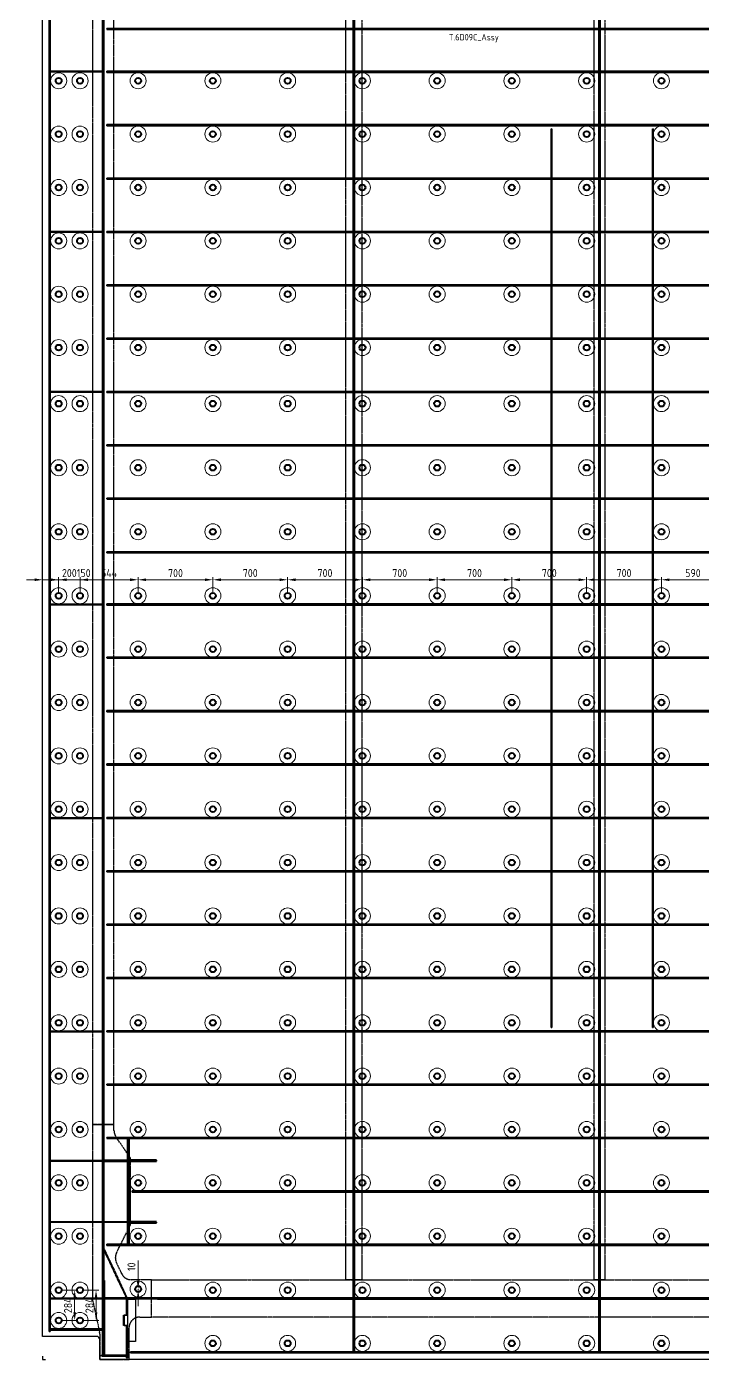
# Model space of a CAD drawing. Header units: millimetres. Extents: x -15442 to 12548, y -1071 to 35649.
# Drawn here: x -693 to 5634, y 10174 to 22660 of the extents above; entities that cross this region are included whole.
import ezdxf

# ---------------------------------------------------------------- set-up
doc = ezdxf.new("R2010")
doc.units = ezdxf.units.MM
for name, pattern in [('AM_ISO02W050', [7.5, 6, -1.5]), ('AM_ISO08W050', [18, 12, -1.5, 3, -1.5]), ('AM_ISO09W050', [22.5, 12, -1.5, 3, -1.5, 3, -1.5])]:
    doc.linetypes.add(name, pattern=pattern)
for name, color, linetype, lineweight in [('Mechanical-AM_0', 7, 'Continuous', 40), ('Mechanical-AM_11', 3, 'AM_ISO09W050', 25), ('Mechanical-AM_3', 6, 'AM_ISO02W050', 35), ('Mechanical-AM_7', 4, 'AM_ISO08W050', 25), ('Mechanical-AM_9', 253, 'Continuous', 0)]:
    doc.layers.add(name, color=color, linetype=linetype, lineweight=lineweight)
doc.styles.add('ACISOTS', font='isocp.shx', dxfattribs={"height": 1})
doc.styles.get("Standard").update_dxf_attribs({"font": 'ISOCP.SHX'})
doc.dimstyles.new('AM_ISO', dxfattribs={"dimtxt": 3, "dimasz": 3, "dimexe": 1, "dimexo": 1, "dimgap": 1, "dimtad": 1, "dimdec": 0, "dimdsep": 46, "dimtxsty": 'Standard', "dimcen": 0, "dimclrd": 256, "dimclre": 256, "dimclrt": 2, "dimadec": 0, "dimazin": 2, "dimtp": 0.1, "dimtm": 0.1, "dimtfac": 0.71, "dimtdec": 0, "dimtmove": 0, "dimatfit": 3, "dimfxl": 1, "dimtzin": 0, "dimlwd": -1, "dimlwe": -1, "dimarcsym": 1})

# ---------------------------------------------------------------- blocks, each defined once
blk = doc.blocks.new('cover in closed box DN90xSCH40')
for points in [[(30, 51), (5, 51), (5, 45), (30, 45)], [(36, -48), (36, 48), (30, 48), (30, -48)], [(30, -45), (5, -45), (5, -51), (30, -51)]]:
    blk.add_lwpolyline(points, close=True)
for points in [[(5, 51), (2, 51), (5, 48)], [(30, 48), (30, 51), (33, 48)], [(5, -51), (5, -48), (2, -51)], [(30, -48), (30, -51), (33, -48)]]:
    blk.add_solid(points)
blk = doc.blocks.new('*D2306')
at = {"layer": 'Defpoints', "color": 0, "transparency": 16777216}
for p in [(-393, 17478), (-543, 17328), (-393, 17328)]:
    blk.add_point(p, dxfattribs=at)
at = {"layer": 'Mechanical-AM_9', "transparency": 16777216}
for p, q in [((-543, 17353), (-543, 17503)), ((-393, 17353), (-393, 17503)), ((-618, 17478), (-693, 17478)), ((-543, 17478), (-393, 17478)), ((-318, 17478), (-73, 17478))]:
    blk.add_line(p, q, dxfattribs=at)
for points in [[(-618, 17491), (-618, 17466), (-543, 17478)], [(-318, 17491), (-318, 17466), (-393, 17478)]]:
    blk.add_solid(points, dxfattribs=at)
at = {"layer": 'Mechanical-AM_9', "color": 2, "transparency": 16777216, "insert": (-158, 17541), "char_height": 75, "attachment_point": 5}
blk.add_mtext('150', dxfattribs=at)
blk = doc.blocks.new('*D2305')
at = {"layer": 'Defpoints', "color": 0, "transparency": 16777216}
for p in [(-193, 17478), (-393, 17328), (-193, 17328)]:
    blk.add_point(p, dxfattribs=at)
at = {"layer": 'Mechanical-AM_9', "transparency": 16777216}
for p, q in [((-393, 17353), (-393, 17503)), ((-193, 17353), (-193, 17503)), ((-468, 17478), (-543, 17478)), ((-393, 17478), (-193, 17478)), ((-118, 17478), (-43, 17478))]:
    blk.add_line(p, q, dxfattribs=at)
for points in [[(-468, 17491), (-468, 17466), (-393, 17478)], [(-118, 17491), (-118, 17466), (-193, 17478)]]:
    blk.add_solid(points, dxfattribs=at)
at = {"layer": 'Mechanical-AM_9', "color": 2, "transparency": 16777216, "insert": (-293, 17541), "char_height": 75, "attachment_point": 5}
blk.add_mtext('200', dxfattribs=at)
blk = doc.blocks.new('*D2304')
at = {"layer": 'Defpoints', "color": 0, "transparency": 16777216}
for p in [(351, 17478), (-193, 17328), (351, 17328)]:
    blk.add_point(p, dxfattribs=at)
at = {"layer": 'Mechanical-AM_9', "transparency": 16777216}
for p, q in [((-193, 17353), (-193, 17503)), ((351, 17353), (351, 17503)), ((-118, 17478), (276, 17478))]:
    blk.add_line(p, q, dxfattribs=at)
for points in [[(-118, 17491), (-118, 17466), (-193, 17478)], [(276, 17491), (276, 17466), (351, 17478)]]:
    blk.add_solid(points, dxfattribs=at)
at = {"layer": 'Mechanical-AM_9', "color": 2, "transparency": 16777216, "insert": (79, 17541), "char_height": 75, "attachment_point": 5}
blk.add_mtext('544', dxfattribs=at)
blk = doc.blocks.new('*D2303')
at = {"layer": 'Defpoints', "color": 0, "transparency": 16777216}
for p in [(1051, 17478), (351, 17328), (1051, 17328)]:
    blk.add_point(p, dxfattribs=at)
at = {"layer": 'Mechanical-AM_9', "transparency": 16777216}
for p, q in [((351, 17353), (351, 17503)), ((1051, 17353), (1051, 17503)), ((426, 17478), (976, 17478))]:
    blk.add_line(p, q, dxfattribs=at)
for points in [[(426, 17491), (426, 17466), (351, 17478)], [(976, 17491), (976, 17466), (1051, 17478)]]:
    blk.add_solid(points, dxfattribs=at)
at = {"layer": 'Mechanical-AM_9', "color": 2, "transparency": 16777216, "insert": (701, 17541), "char_height": 75, "attachment_point": 5}
blk.add_mtext('700', dxfattribs=at)
blk = doc.blocks.new('*D2302')
at = {"layer": 'Defpoints', "color": 0, "transparency": 16777216}
for p in [(1751, 17478), (1051, 17328), (1751, 17328)]:
    blk.add_point(p, dxfattribs=at)
at = {"layer": 'Mechanical-AM_9', "transparency": 16777216}
for p, q in [((1051, 17353), (1051, 17503)), ((1751, 17353), (1751, 17503)), ((1126, 17478), (1676, 17478))]:
    blk.add_line(p, q, dxfattribs=at)
for points in [[(1126, 17491), (1126, 17466), (1051, 17478)], [(1676, 17491), (1676, 17466), (1751, 17478)]]:
    blk.add_solid(points, dxfattribs=at)
at = {"layer": 'Mechanical-AM_9', "color": 2, "transparency": 16777216, "insert": (1401, 17541), "char_height": 75, "attachment_point": 5}
blk.add_mtext('700', dxfattribs=at)
blk = doc.blocks.new('*D2301')
at = {"layer": 'Defpoints', "color": 0, "transparency": 16777216}
for p in [(2451, 17478), (1751, 17328), (2451, 17328)]:
    blk.add_point(p, dxfattribs=at)
at = {"layer": 'Mechanical-AM_9', "transparency": 16777216}
for p, q in [((1751, 17353), (1751, 17503)), ((2451, 17353), (2451, 17503)), ((1826, 17478), (2376, 17478))]:
    blk.add_line(p, q, dxfattribs=at)
for points in [[(1826, 17491), (1826, 17466), (1751, 17478)], [(2376, 17491), (2376, 17466), (2451, 17478)]]:
    blk.add_solid(points, dxfattribs=at)
at = {"layer": 'Mechanical-AM_9', "color": 2, "transparency": 16777216, "insert": (2101, 17541), "char_height": 75, "attachment_point": 5}
blk.add_mtext('700', dxfattribs=at)
blk = doc.blocks.new('*D2300')
at = {"layer": 'Defpoints', "color": 0, "transparency": 16777216}
for p in [(3151, 17478), (2451, 17328), (3151, 17328)]:
    blk.add_point(p, dxfattribs=at)
at = {"layer": 'Mechanical-AM_9', "transparency": 16777216}
for p, q in [((2451, 17353), (2451, 17503)), ((3151, 17353), (3151, 17503)), ((2526, 17478), (3076, 17478))]:
    blk.add_line(p, q, dxfattribs=at)
for points in [[(2526, 17491), (2526, 17466), (2451, 17478)], [(3076, 17491), (3076, 17466), (3151, 17478)]]:
    blk.add_solid(points, dxfattribs=at)
at = {"layer": 'Mechanical-AM_9', "color": 2, "transparency": 16777216, "insert": (2801, 17541), "char_height": 75, "attachment_point": 5}
blk.add_mtext('700', dxfattribs=at)
blk = doc.blocks.new('*D2299')
at = {"layer": 'Defpoints', "color": 0, "transparency": 16777216}
for p in [(3851, 17478), (3151, 17328), (3851, 17328)]:
    blk.add_point(p, dxfattribs=at)
at = {"layer": 'Mechanical-AM_9', "transparency": 16777216}
for p, q in [((3151, 17353), (3151, 17503)), ((3851, 17353), (3851, 17503)), ((3226, 17478), (3776, 17478))]:
    blk.add_line(p, q, dxfattribs=at)
for points in [[(3226, 17491), (3226, 17466), (3151, 17478)], [(3776, 17491), (3776, 17466), (3851, 17478)]]:
    blk.add_solid(points, dxfattribs=at)
at = {"layer": 'Mechanical-AM_9', "color": 2, "transparency": 16777216, "insert": (3501, 17541), "char_height": 75, "attachment_point": 5}
blk.add_mtext('700', dxfattribs=at)
blk = doc.blocks.new('*D2298')
at = {"layer": 'Defpoints', "color": 0, "transparency": 16777216}
for p in [(4551, 17478), (3851, 17328), (4551, 17328)]:
    blk.add_point(p, dxfattribs=at)
at = {"layer": 'Mechanical-AM_9', "transparency": 16777216}
for p, q in [((3851, 17353), (3851, 17503)), ((4551, 17353), (4551, 17503)), ((3926, 17478), (4476, 17478))]:
    blk.add_line(p, q, dxfattribs=at)
for points in [[(3926, 17491), (3926, 17466), (3851, 17478)], [(4476, 17491), (4476, 17466), (4551, 17478)]]:
    blk.add_solid(points, dxfattribs=at)
at = {"layer": 'Mechanical-AM_9', "color": 2, "transparency": 16777216, "insert": (4201, 17541), "char_height": 75, "attachment_point": 5}
blk.add_mtext('700', dxfattribs=at)
blk = doc.blocks.new('*D2297')
at = {"layer": 'Defpoints', "color": 0, "transparency": 16777216}
for p in [(5251, 17478), (4551, 17328), (5251, 17328)]:
    blk.add_point(p, dxfattribs=at)
at = {"layer": 'Mechanical-AM_9', "transparency": 16777216}
for p, q in [((4551, 17353), (4551, 17503)), ((5251, 17353), (5251, 17503)), ((4626, 17478), (5176, 17478))]:
    blk.add_line(p, q, dxfattribs=at)
for points in [[(4626, 17491), (4626, 17466), (4551, 17478)], [(5176, 17491), (5176, 17466), (5251, 17478)]]:
    blk.add_solid(points, dxfattribs=at)
at = {"layer": 'Mechanical-AM_9', "color": 2, "transparency": 16777216, "insert": (4901, 17541), "char_height": 75, "attachment_point": 5}
blk.add_mtext('700', dxfattribs=at)
blk = doc.blocks.new('*D2296')
at = {"layer": 'Defpoints', "color": 0, "transparency": 16777216}
for p in [(5841, 17478), (5251, 17328), (5841, 17328)]:
    blk.add_point(p, dxfattribs=at)
at = {"layer": 'Mechanical-AM_9', "transparency": 16777216}
for p, q in [((5251, 17353), (5251, 17503)), ((5841, 17353), (5841, 17503)), ((5326, 17478), (5766, 17478))]:
    blk.add_line(p, q, dxfattribs=at)
for points in [[(5326, 17491), (5326, 17466), (5251, 17478)], [(5766, 17491), (5766, 17466), (5841, 17478)]]:
    blk.add_solid(points, dxfattribs=at)
at = {"layer": 'Mechanical-AM_9', "color": 2, "transparency": 16777216, "insert": (5546, 17541), "char_height": 75, "attachment_point": 5}
blk.add_mtext('590', dxfattribs=at)
blk = doc.blocks.new('*D2251')
at = {"layer": 'Defpoints', "color": 0, "transparency": 16777216}
for p in [(-393, 10823), (-393, 10539), (-243, 10539)]:
    blk.add_point(p, dxfattribs=at)
at = {"layer": 'Mechanical-AM_9', "transparency": 16777216}
for p, q in [((-368, 10823), (-218, 10823)), ((-243, 10748), (-243, 10614)), ((-368, 10539), (-218, 10539))]:
    blk.add_line(p, q, dxfattribs=at)
for points in [[(-255, 10748), (-230, 10748), (-243, 10823)], [(-255, 10614), (-230, 10614), (-243, 10539)]]:
    blk.add_solid(points, dxfattribs=at)
at = {"layer": 'Mechanical-AM_9', "color": 2, "transparency": 16777216, "insert": (-305, 10681), "char_height": 75, "attachment_point": 5, "rotation": 90}
blk.add_mtext('284', dxfattribs=at)
blk = doc.blocks.new('*D2249')
at = {"layer": 'Defpoints', "color": 0, "transparency": 16777216}
for p in [(-193, 10823), (-193, 10539), (-43, 10539)]:
    blk.add_point(p, dxfattribs=at)
at = {"layer": 'Mechanical-AM_9', "transparency": 16777216}
for p, q in [((-168, 10823), (-18, 10823)), ((-43, 10748), (-43, 10614)), ((-168, 10539), (-18, 10539))]:
    blk.add_line(p, q, dxfattribs=at)
for points in [[(-55, 10748), (-30, 10748), (-43, 10823)], [(-55, 10614), (-30, 10614), (-43, 10539)]]:
    blk.add_solid(points, dxfattribs=at)
at = {"layer": 'Mechanical-AM_9', "color": 2, "transparency": 16777216, "insert": (-105, 10681), "char_height": 75, "attachment_point": 5, "rotation": 90}
blk.add_mtext('284', dxfattribs=at)
blk = doc.blocks.new('*D2310')
at = {"layer": 'Defpoints', "color": 0, "transparency": 16777216}
for p in [(351, 10833), (351, 10833), (351, 10823)]:
    blk.add_point(p, dxfattribs=at)
at = {"layer": 'Mechanical-AM_9', "transparency": 16777216}
for p, q in [((351, 10908), (351, 11101)), ((351, 10823), (351, 10833)), ((351, 10748), (351, 10673))]:
    blk.add_line(p, q, dxfattribs=at)
for points in [[(339, 10908), (364, 10908), (351, 10833)], [(339, 10748), (364, 10748), (351, 10823)]]:
    blk.add_solid(points, dxfattribs=at)
at = {"layer": 'Mechanical-AM_9', "color": 2, "transparency": 16777216, "insert": (289, 11042), "char_height": 75, "attachment_point": 5, "rotation": 90}
blk.add_mtext('10', dxfattribs=at)
blk = doc.blocks.new('PNL_01_2_L.H_2_2_2_2_2_2', base_point=(-542.7, 10174.2))
for centre in [(-392.7, 22153.3), (-192.7, 22153.3), (351.2, 22153.3), (1051.2, 22153.3), (1751.2, 22153.3), (2451.2, 22153.3), (3151.2, 22153.3), (3851.2, 22153.3), (4551.2, 22153.3), (5251.2, 22153.3), (-392.7, 21653.3), (-192.7, 21653.3), (351.2, 21653.3), (1051.2, 21653.3), (1751.2, 21653.3), (2451.2, 21653.3), (3151.2, 21653.3), (3851.2, 21653.3), (4551.2, 21653.3), (5251.2, 21653.3), (-392.7, 21153.3), (-192.7, 21153.3), (351.2, 21153.3), (1051.2, 21153.3), (1751.2, 21153.3), (2451.2, 21153.3), (3151.2, 21153.3), (3851.2, 21153.3), (4551.2, 21153.3), (5251.2, 21153.3), (-392.7, 20653.3), (-192.7, 20653.3), (351.2, 20653.3), (1051.2, 20653.3), (1751.2, 20653.3), (2451.2, 20653.3), (3151.2, 20653.3), (3851.2, 20653.3), (4551.2, 20653.3), (5251.2, 20653.3), (-392.7, 20153.3), (-192.7, 20153.3), (351.2, 20153.3), (1051.2, 20153.3), (1751.2, 20153.3), (2451.2, 20153.3), (3151.2, 20153.3), (3851.2, 20153.3), (4551.2, 20153.3), (5251.2, 20153.3), (-392.7, 19653.3), (-192.7, 19653.3), (351.2, 19653.3), (1051.2, 19653.3), (1751.2, 19653.3), (2451.2, 19653.3), (3151.2, 19653.3), (3851.2, 19653.3), (4551.2, 19653.3), (5251.2, 19653.3), (-392.7, 19128.3), (-192.7, 19128.3), (351.2, 19128.3), (1051.2, 19128.3), (1751.2, 19128.3), (2451.2, 19128.3), (3151.2, 19128.3), (3851.2, 19128.3), (4551.2, 19128.3), (5251.2, 19128.3), (-392.7, 18528.3), (-192.7, 18528.3), (351.2, 18528.3), (1051.2, 18528.3), (1751.2, 18528.3), (2451.2, 18528.3), (3151.2, 18528.3), (3851.2, 18528.3), (4551.2, 18528.3), (5251.2, 18528.3), (-392.7, 17928.3), (-192.7, 17928.3), (351.2, 17928.3), (1051.2, 17928.3), (1751.2, 17928.3), (2451.2, 17928.3), (3151.2, 17928.3), (3851.2, 17928.3), (4551.2, 17928.3), (5251.2, 17928.3), (-392.7, 17328.3), (-192.7, 17328.3), (351.2, 17328.3), (1051.2, 17328.3), (1751.2, 17328.3), (2451.2, 17328.3), (3151.2, 17328.3), (3851.2, 17328.3), (4551.2, 17328.3), (5251.2, 17328.3), (-392.7, 16828.3), (-192.7, 16828.3), (351.2, 16828.3), (1051.2, 16828.3), (1751.2, 16828.3), (2451.2, 16828.3), (3151.2, 16828.3), (3851.2, 16828.3), (4551.2, 16828.3), (5251.2, 16828.3), (-392.7, 16328.3), (-192.7, 16328.3), (351.2, 16328.3), (1051.2, 16328.3), (1751.2, 16328.3), (2451.2, 16328.3), (3151.2, 16328.3), (3851.2, 16328.3), (4551.2, 16328.3), (5251.2, 16328.3), (-392.7, 15828.3), (-192.7, 15828.3), (351.2, 15828.3), (1051.2, 15828.3), (1751.2, 15828.3), (2451.2, 15828.3), (3151.2, 15828.3), (3851.2, 15828.3), (4551.2, 15828.3), (5251.2, 15828.3), (-392.7, 15328.3), (-192.7, 15328.3), (351.2, 15328.3), (1051.2, 15328.3), (1751.2, 15328.3), (2451.2, 15328.3), (3151.2, 15328.3), (3851.2, 15328.3), (4551.2, 15328.3), (5251.2, 15328.3), (-392.7, 14828.3), (-192.7, 14828.3), (351.2, 14828.3), (1051.2, 14828.3), (1751.2, 14828.3), (2451.2, 14828.3), (3151.2, 14828.3), (3851.2, 14828.3), (4551.2, 14828.3), (5251.2, 14828.3), (-392.7, 14328.3), (-192.7, 14328.3), (351.2, 14328.3), (1051.2, 14328.3), (1751.2, 14328.3), (2451.2, 14328.3), (3151.2, 14328.3), (3851.2, 14328.3), (4551.2, 14328.3), (5251.2, 14328.3), (-392.7, 13828.3), (-192.7, 13828.3), (351.2, 13828.3), (1051.2, 13828.3), (1751.2, 13828.3), (2451.2, 13828.3), (3151.2, 13828.3), (3851.2, 13828.3), (4551.2, 13828.3), (5251.2, 13828.3), (-392.7, 13328.3), (-192.7, 13328.3), (351.2, 13328.3), (1051.2, 13328.3), (1751.2, 13328.3), (2451.2, 13328.3), (3151.2, 13328.3), (3851.2, 13328.3), (4551.2, 13328.3), (5251.2, 13328.3), (-392.7, 12828.3), (-192.7, 12828.3), (351.2, 12828.3), (1051.2, 12828.3), (1751.2, 12828.3), (2451.2, 12828.3), (3151.2, 12828.3), (3851.2, 12828.3), (4551.2, 12828.3), (5251.2, 12828.3), (-392.7, 12328.3), (-192.7, 12328.3), (351.2, 12328.3), (1051.2, 12328.3), (1751.2, 12328.3), (2451.2, 12328.3), (3151.2, 12328.3), (3851.2, 12328.3), (4551.2, 12328.3), (5251.2, 12328.3), (-392.7, 11828.3), (-192.7, 11828.3), (351.2, 11828.3), (1051.2, 11828.3), (1751.2, 11828.3), (2451.2, 11828.3), (3151.2, 11828.3), (3851.2, 11828.3), (4551.2, 11828.3), (5251.2, 11828.3), (-392.7, 11328.3), (-192.7, 11328.3), (351.2, 11328.3), (1051.2, 11328.3), (1751.2, 11328.3), (2451.2, 11328.3), (3151.2, 11328.3), (3851.2, 11328.3), (4551.2, 11328.3), (5251.2, 11328.3), (351.2, 10833.3), (1051.2, 10823.3), (1751.2, 10823.3), (2451.2, 10823.3), (3151.2, 10823.3), (3851.2, 10823.3), (4551.2, 10823.3), (5251.2, 10823.3), (1051.2, 10324.2), (1751.2, 10324.2), (2451.2, 10324.2), (3151.2, 10324.2), (3851.2, 10324.2), (4551.2, 10324.2), (5251.2, 10324.2)]:
    blk.add_circle(centre, 27.5)
at = {"color": 4}
for centre in [(-392.7, 10823.3), (-192.7, 10823.3), (-392.7, 10539.2), (-192.7, 10539.2)]:
    blk.add_circle(centre, 27.5, dxfattribs=at)
at = {"layer": 'Mechanical-AM_9'}
for centre in [(-392.7, 22153.3), (-192.7, 22153.3), (351.2, 22153.3), (1051.2, 22153.3), (1751.2, 22153.3), (2451.2, 22153.3), (3151.2, 22153.3), (3851.2, 22153.3), (4551.2, 22153.3), (5251.2, 22153.3), (-392.7, 21653.3), (-192.7, 21653.3), (351.2, 21653.3), (1051.2, 21653.3), (1751.2, 21653.3), (2451.2, 21653.3), (3151.2, 21653.3), (3851.2, 21653.3), (4551.2, 21653.3), (5251.2, 21653.3), (-392.7, 21153.3), (-192.7, 21153.3), (351.2, 21153.3), (1051.2, 21153.3), (1751.2, 21153.3), (2451.2, 21153.3), (3151.2, 21153.3), (3851.2, 21153.3), (4551.2, 21153.3), (5251.2, 21153.3), (-392.7, 20653.3), (-192.7, 20653.3), (351.2, 20653.3), (1051.2, 20653.3), (1751.2, 20653.3), (2451.2, 20653.3), (3151.2, 20653.3), (3851.2, 20653.3), (4551.2, 20653.3), (5251.2, 20653.3), (-392.7, 20153.3), (-192.7, 20153.3), (351.2, 20153.3), (1051.2, 20153.3), (1751.2, 20153.3), (2451.2, 20153.3), (3151.2, 20153.3), (3851.2, 20153.3), (4551.2, 20153.3), (5251.2, 20153.3), (-392.7, 19653.3), (-192.7, 19653.3), (351.2, 19653.3), (1051.2, 19653.3), (1751.2, 19653.3), (2451.2, 19653.3), (3151.2, 19653.3), (3851.2, 19653.3), (4551.2, 19653.3), (5251.2, 19653.3), (-392.7, 19128.3), (-192.7, 19128.3), (351.2, 19128.3), (1051.2, 19128.3), (1751.2, 19128.3), (2451.2, 19128.3), (3151.2, 19128.3), (3851.2, 19128.3), (4551.2, 19128.3), (5251.2, 19128.3), (-392.7, 18528.3), (-192.7, 18528.3), (351.2, 18528.3), (1051.2, 18528.3), (1751.2, 18528.3), (2451.2, 18528.3), (3151.2, 18528.3), (3851.2, 18528.3), (4551.2, 18528.3), (5251.2, 18528.3), (-392.7, 17928.3), (-192.7, 17928.3), (351.2, 17928.3), (1051.2, 17928.3), (1751.2, 17928.3), (2451.2, 17928.3), (3151.2, 17928.3), (3851.2, 17928.3), (4551.2, 17928.3), (5251.2, 17928.3), (-392.7, 17328.3), (-192.7, 17328.3), (351.2, 17328.3), (1051.2, 17328.3), (1751.2, 17328.3), (2451.2, 17328.3), (3151.2, 17328.3), (3851.2, 17328.3), (4551.2, 17328.3), (5251.2, 17328.3), (-392.7, 16828.3), (-192.7, 16828.3), (351.2, 16828.3), (1051.2, 16828.3), (1751.2, 16828.3), (2451.2, 16828.3), (3151.2, 16828.3), (3851.2, 16828.3), (4551.2, 16828.3), (5251.2, 16828.3), (-392.7, 16328.3), (-192.7, 16328.3), (351.2, 16328.3), (1051.2, 16328.3), (1751.2, 16328.3), (2451.2, 16328.3), (3151.2, 16328.3), (3851.2, 16328.3), (4551.2, 16328.3), (5251.2, 16328.3), (-392.7, 15828.3), (-192.7, 15828.3), (351.2, 15828.3), (1051.2, 15828.3), (1751.2, 15828.3), (2451.2, 15828.3), (3151.2, 15828.3), (3851.2, 15828.3), (4551.2, 15828.3), (5251.2, 15828.3), (-392.7, 15328.3), (-192.7, 15328.3), (351.2, 15328.3), (1051.2, 15328.3), (1751.2, 15328.3), (2451.2, 15328.3), (3151.2, 15328.3), (3851.2, 15328.3), (4551.2, 15328.3), (5251.2, 15328.3), (-392.7, 14828.3), (-192.7, 14828.3), (351.2, 14828.3), (1051.2, 14828.3), (1751.2, 14828.3), (2451.2, 14828.3), (3151.2, 14828.3), (3851.2, 14828.3), (4551.2, 14828.3), (5251.2, 14828.3), (-392.7, 14328.3), (-192.7, 14328.3), (351.2, 14328.3), (1051.2, 14328.3), (1751.2, 14328.3), (2451.2, 14328.3), (3151.2, 14328.3), (3851.2, 14328.3), (4551.2, 14328.3), (5251.2, 14328.3), (-392.7, 13828.3), (-192.7, 13828.3), (351.2, 13828.3), (1051.2, 13828.3), (1751.2, 13828.3), (2451.2, 13828.3), (3151.2, 13828.3), (3851.2, 13828.3), (4551.2, 13828.3), (5251.2, 13828.3), (-392.7, 13328.3), (-192.7, 13328.3), (351.2, 13328.3), (1051.2, 13328.3), (1751.2, 13328.3), (2451.2, 13328.3), (3151.2, 13328.3), (3851.2, 13328.3), (4551.2, 13328.3), (5251.2, 13328.3), (-392.7, 12828.3), (-192.7, 12828.3), (351.2, 12828.3), (1051.2, 12828.3), (1751.2, 12828.3), (2451.2, 12828.3), (3151.2, 12828.3), (3851.2, 12828.3), (4551.2, 12828.3), (5251.2, 12828.3), (-392.7, 12328.3), (-192.7, 12328.3), (351.2, 12328.3), (1051.2, 12328.3), (1751.2, 12328.3), (2451.2, 12328.3), (3151.2, 12328.3), (3851.2, 12328.3), (4551.2, 12328.3), (5251.2, 12328.3), (-392.7, 11828.3), (-192.7, 11828.3), (351.2, 11828.3), (1051.2, 11828.3), (1751.2, 11828.3), (2451.2, 11828.3), (3151.2, 11828.3), (3851.2, 11828.3), (4551.2, 11828.3), (5251.2, 11828.3), (-392.7, 11328.3), (-192.7, 11328.3), (351.2, 11328.3), (1051.2, 11328.3), (1751.2, 11328.3), (2451.2, 11328.3), (3151.2, 11328.3), (3851.2, 11328.3), (4551.2, 11328.3), (5251.2, 11328.3), (-392.7, 10823.3), (-192.7, 10823.3), (351.2, 10833.3), (1051.2, 10823.3), (1751.2, 10823.3), (2451.2, 10823.3), (3151.2, 10823.3), (3851.2, 10823.3), (4551.2, 10823.3), (5251.2, 10823.3), (-392.7, 10539.2), (-192.7, 10539.2), (1051.2, 10324.2), (1751.2, 10324.2), (2451.2, 10324.2), (3151.2, 10324.2), (3851.2, 10324.2), (4551.2, 10324.2), (5251.2, 10324.2)]:
    blk.add_circle(centre, 75, dxfattribs=at)
for p1, p2, distance, picture, middle in [((-542.7, 17328.3), (-392.7, 17328.3), 150, '*D2306', (-157.6, 17540.8)), ((-392.7, 17328.3), (-192.7, 17328.3), 150, '*D2305', (-292.7, 17540.8)), ((-192.7, 17328.3), (351.2, 17328.3), 150, '*D2304', (79.3, 17540.8)), ((351.2, 17328.3), (1051.2, 17328.3), 150, '*D2303', (701.2, 17540.8)), ((1051.2, 17328.3), (1751.2, 17328.3), 150, '*D2302', (1401.2, 17540.8)), ((1751.2, 17328.3), (2451.2, 17328.3), 150, '*D2301', (2101.2, 17540.8)), ((2451.2, 17328.3), (3151.2, 17328.3), 150, '*D2300', (2801.2, 17540.8)), ((3151.2, 17328.3), (3851.2, 17328.3), 150, '*D2299', (3501.2, 17540.8)), ((3851.2, 17328.3), (4551.2, 17328.3), 150, '*D2298', (4201.2, 17540.8)), ((4551.2, 17328.3), (5251.2, 17328.3), 150, '*D2297', (4901.2, 17540.8)), ((5251.2, 17328.3), (5841.2, 17328.3), 150, '*D2296', (5546.2, 17540.8)), ((351.2, 10823.3), (351.2, 10833.3), 0, '*D2310', (288.7, 11042.1)), ((-392.7, 10823.3), (-392.7, 10539.2), 150, '*D2251', (-305.2, 10681.3)), ((-192.7, 10823.3), (-192.7, 10539.2), 150, '*D2249', (-105.2, 10681.3))]:
    dim = blk.add_aligned_dim(p1=p1, p2=p2, distance=distance, dimstyle='AM_ISO', override={"dimscale": 25}, dxfattribs=at)
    dim.commit()
    dim.dimension.update_dxf_attribs({"geometry": picture, "text_midpoint": middle})

msp = doc.modelspace()

# ---------------------------------------------------------------- linework, layer by layer
msp.add_lwpolyline([(-8, 24404), (11642, 24404), (11642, 23959, 0.414214), (11672, 23929), (12227, 23929), (12227, 10389), (11672, 10389, 0.414214), (11642, 10359), (11642, 10174), (-8, 10174), (-8, 10359, 0.414214), (-38, 10389), (-543, 10389), (-543, 23929), (-38, 23929, 0.414214), (-8, 23959)], format="xyb", close=True)
msp.add_lwpolyline([(256, 10737), (327, 10737), (327, 10342), (256, 10342)], close=True)
at = {"layer": 'Mechanical-AM_0', "linetype": 'AM_ISO02W050'}
for points in [[(2367, 23831), (2373, 23831), (2373, 10748), (2367, 10748)], [(4667, 23831), (4673, 23831), (4673, 10748), (4667, 10748)], [(22, 23664), (28, 23664), (28, 10914), (22, 10914)], [(-473, 22242), (22, 22242), (22, 22236), (-473, 22236)], [(-473, 20742), (22, 20742), (22, 20736), (-473, 20736)], [(-473, 19242), (22, 19242), (22, 19236), (-473, 19236)], [(-473, 17248), (22, 17248), (22, 17242), (-473, 17242)], [(-473, 15248), (22, 15248), (22, 15242), (-473, 15242)], [(-473, 13248), (22, 13248), (22, 13242), (-473, 13242)], [(264, 11252), (254, 11252), (254, 12242), (264, 12242)], [(-473, 12036), (22, 12036), (22, 12030), (-473, 12030)], [(254, 12030), (254, 12036), (28, 12036), (28, 12030)], [(524, 12040), (264, 12040), (264, 12030), (524, 12030)], [(-473, 11464), (22, 11464), (22, 11458), (-473, 11458)], [(254, 11464), (254, 11458), (28, 11458), (28, 11464)], [(524, 11464), (264, 11464), (264, 11454), (524, 11454)], [(246, 10754), (34, 11207), (28, 11204), (241, 10752)], [(22, 10914), (32, 10914), (32, 10214), (22, 10214)], [(-473, 10748), (22, 10748), (22, 10742), (-473, 10742)], [(32, 10752), (532, 10752), (532, 10742), (32, 10742)], [(241, 10590), (251, 10590), (251, 10742), (241, 10742)], [(532, 10742), (5938, 10742), (5938, 10748), (532, 10748)], [(2367, 10742), (2373, 10742), (2373, 10244), (2367, 10244)], [(4667, 10742), (4673, 10742), (4673, 10244), (4667, 10244)], [(241, 10189), (251, 10189), (251, 10488), (241, 10488)], [(7, 10214), (241, 10214), (241, 10204), (7, 10204)]]:
    msp.add_lwpolyline(points, close=True, dxfattribs=at)
at = {"layer": 'Mechanical-AM_11', "color": 3}
for points in [[(2445, 10920), (2295, 10920), (2295, 23659), (2445, 23659)], [(4720, 10920), (4620, 10920), (4620, 23659), (4720, 23659)], [(125, 23304), (-75, 23304), (-75, 12374), (125, 12374)], [(7188, 10570), (7128, 10549), (5848, 10549), (5788, 10570), (475, 10570), (475, 10920), (5788, 10920), (5848, 10899), (7128, 10899), (7188, 10920), (11160, 10920), (11160, 10570)]]:
    msp.add_lwpolyline(points, close=True, dxfattribs=at)
msp.add_lwpolyline([(148, 11171), (279, 11434), (279, 12060), (142, 12262, -0.149477), (125, 12318), (125, 12374), (-75, 12374), (-75, 10727), (-10, 10430, -0.053748), (-8, 10409), (-8, 10174), (266, 10174), (266, 10470, -0.414214), (366, 10570), (475, 10570), (475, 10920), (287, 10920, -0.29076), (197, 10977), (147, 11084, -0.229303)], format="xyb", close=True, dxfattribs=at)
at = {"layer": 'Mechanical-AM_3', "color": 30, "linetype": 'AM_ISO02W050'}
for points in [[(-473, 10434), (-473, 23852), (-483, 23852), (-483, 10434)], [(11576, 22642), (58, 22642), (58, 22632), (11576, 22632)], [(11576, 22242), (58, 22242), (58, 22232), (11576, 22232)], [(11576, 21742), (58, 21742), (58, 21732), (11576, 21732)], [(11576, 21242), (58, 21242), (58, 21232), (11576, 21232)], [(11576, 20742), (58, 20742), (58, 20732), (11576, 20732)], [(11576, 20242), (58, 20242), (58, 20232), (11576, 20232)], [(11576, 19742), (58, 19742), (58, 19732), (11576, 19732)], [(11576, 19242), (58, 19242), (58, 19232), (11576, 19232)], [(11576, 18742), (58, 18742), (58, 18732), (11576, 18732)], [(11576, 18242), (58, 18242), (58, 18232), (11576, 18232)], [(11576, 17741), (58, 17741), (58, 17731), (11576, 17731)], [(11576, 17251), (58, 17251), (58, 17241), (11576, 17241)], [(11576, 16752), (58, 16752), (58, 16742), (11576, 16742)], [(11576, 16252), (58, 16252), (58, 16242), (11576, 16242)], [(11576, 15752), (58, 15752), (58, 15742), (11576, 15742)], [(11576, 15252), (58, 15252), (58, 15242), (11576, 15242)], [(11576, 14752), (58, 14752), (58, 14742), (11576, 14742)], [(11576, 14252), (58, 14252), (58, 14242), (11576, 14242)], [(11576, 13752), (58, 13752), (58, 13742), (11576, 13742)], [(6887, 13252), (58, 13252), (58, 13242), (6887, 13242)], [(11576, 12752), (58, 12752), (58, 12742), (11576, 12742)], [(11576, 12252), (58, 12252), (58, 12242), (11576, 12242)], [(11341, 11752), (294, 11752), (294, 11742), (11341, 11742)], [(11576, 11252), (58, 11252), (58, 11242), (11576, 11242)], [(281, 10244), (11354, 10244), (11354, 10234), (281, 10234)]]:
    msp.add_lwpolyline(points, close=True, dxfattribs=at)
at = {"layer": 'Mechanical-AM_3', "color": 6, "linetype": 'AM_ISO02W050'}
for points in [[(4217, 13282), (4217, 21702), (4225, 21702), (4225, 13282)], [(5175, 13282), (5175, 21702), (5167, 21702), (5167, 13282)], [(-473, 10459), (22, 10459), (22, 10449), (-473, 10449)]]:
    msp.add_lwpolyline(points, close=True, dxfattribs=at)
at = {"layer": 'Mechanical-AM_7'}
msp.add_lwpolyline([(-543, 10203), (-543, 10174), (-515, 10174)], dxfattribs=at)

# ---------------------------------------------------------------- block references
at = {"xscale": -1}
msp.add_blockref('cover in closed box DN90xSCH40', (251, 10539), dxfattribs=at)
at = {"layer": 'Mechanical-AM_0'}
msp.add_blockref('PNL_01_2_L.H_2_2_2_2_2_2', (-543, 10174), dxfattribs=at)

# ---------------------------------------------------------------- texts
at = {"layer": 'Mechanical-AM_9', "insert": (3260, 22591), "char_height": 60, "width": 700.99, "attachment_point": 1, "style": 'ACISOTS'}
msp.add_mtext('T.6D09C_Assy', dxfattribs=at)

doc.saveas('drawing.dxf')
